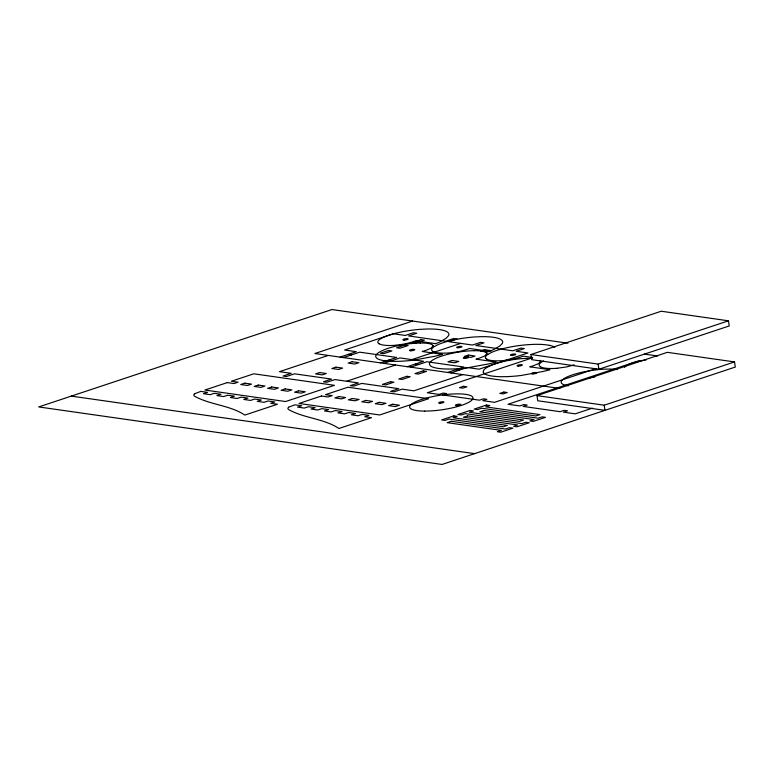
<?xml version="1.0" encoding="UTF-8"?>
<svg xmlns="http://www.w3.org/2000/svg" width="774" height="774" viewBox="0 0 774 774"><rect width="100%" height="100%" fill="white"/><g stroke="black" fill="none" stroke-linecap="round" stroke-linejoin="round"><path stroke-width="1.16" d="M487.804 354.395L490.513 352.876A32.45 7.411 -8.4 0 1 503.274 348.561L509.079 347.255A36.107 8.243 -8.4 0 1 527.636 344.691L533.983 344.362A39.9 9.114 -8.4 0 1 549.356 345.33M543.532 360.926L541.577 362.068A28.957 6.608 -8.4 0 0 539.362 365.821L540.397 366.818M574.182 364.854L566.684 366.905L557.357 368.231M412.619 321.046L314.873 353.515L559.863 388.451M328.321 355.43L279.443 371.665L291.208 373.339L283.061 376.048L286.419 376.522L294.565 373.823L331.543 379.096L323.397 381.795L326.754 382.279L334.9 379.57L358.43 382.927L350.283 385.636L353.641 386.11L361.787 383.401L398.765 388.674L390.618 391.383L393.976 391.867L402.122 389.158L413.887 390.831L462.765 374.597M340.076 357.104L356.369 351.696L344.604 350.012L393.482 333.778L405.247 335.461L413.393 332.752L416.751 333.236L408.614 335.935L445.582 341.208L453.728 338.509L457.086 338.983L448.939 341.692L472.469 345.049L480.615 342.34L483.982 342.824L475.836 345.523L512.804 350.796L520.95 348.097L524.317 348.571L516.171 351.28L527.936 352.954L479.058 369.188L467.293 367.515L451 372.923M343.443 357.588L359.736 352.17L396.704 357.443L380.411 362.861M383.778 363.335L400.071 357.927L423.601 361.284L407.308 366.692M346.665 381.243L395.543 365.018M411.836 359.6L460.704 343.366M410.665 367.176L426.958 361.758L463.936 367.031L447.643 372.439M530.916 354.521L661.248 311.225L728.469 320.813L729.234 325.951L598.892 369.246L531.67 359.658L530.916 354.521L598.138 364.099L728.469 320.813M532.522 357.82L427.335 392.757L439.1 394.43L443.173 393.076L446.53 393.56L442.457 394.904L479.435 400.177L483.508 398.833L486.865 399.307L482.792 400.661L494.557 402.335L596.309 368.54M536.982 395.62L604.204 405.208L604.968 410.346L537.736 400.758L536.982 395.62L667.314 352.334L734.545 361.922L735.3 367.06L442.051 464.458L38.7 406.94L331.949 309.542L567.99 343.201M592.381 408.15L575.227 413.838L563.462 412.165L567.536 410.81L564.178 410.336L560.105 411.691L523.127 406.418L527.2 405.063L523.843 404.579L519.77 405.934L508.005 404.26L638.337 360.965L640.698 361.303M604.204 405.208L734.545 361.922M396.017 345.223L405.344 343.898L412.842 341.847A26.364 6.018 -8.4 0 0 415.59 340.802L435.752 343.675A60.498 13.816 -8.4 0 0 440.58 341.528L446.095 338.267L448.562 335.674A39.668 9.056 -8.4 0 0 448.91 334.3L448.843 333.875A42.241 9.646 -8.4 0 0 443.744 330.459L441.809 329.995A39.9 9.114 -8.4 0 0 426.426 329.027L420.079 329.347A36.107 8.243 -8.4 0 0 401.522 331.92L395.708 333.226A32.45 7.411 -8.4 0 0 382.956 337.541L380.237 339.06A28.957 6.608 -8.4 0 0 378.031 342.814L379.067 343.801M503.574 360.558L512.91 359.242L520.409 357.191A26.364 6.018 -8.4 0 0 523.147 356.137L532.638 357.491M420.282 342.998L415.706 343.182A28.957 6.608 -8.4 0 0 400.748 345.127L395.446 346.268A32.45 7.411 -8.4 0 0 382.366 350.545L379.173 352.228A36.107 8.243 -8.4 0 0 375.777 356.949L376.919 358.352A39.9 9.114 -8.4 0 0 387.145 361.023L389.883 361.235A42.241 9.646 -8.4 0 0 406.311 360.887L408.121 360.732A39.668 9.056 -8.4 0 0 413.751 360.113L435.259 356.175A60.498 13.816 -8.4 0 0 442.38 354.357L422.207 351.483A26.364 6.018 -8.4 0 0 425.526 350.516L431.166 348.203L433.014 345.814M474.056 350.661L469.479 350.854A28.957 6.608 -8.4 0 0 454.532 352.799L449.22 353.941A32.45 7.411 -8.4 0 0 436.139 358.207L432.947 359.891A36.107 8.243 -8.4 0 0 429.551 364.622L430.692 366.015A39.9 9.114 -8.4 0 0 440.928 368.695L443.657 368.898A42.241 9.646 -8.4 0 0 460.095 368.55L461.894 368.395A39.668 9.056 -8.4 0 0 467.535 367.785L489.033 363.848A60.498 13.816 -8.4 0 0 496.153 362.029L475.991 359.155A26.364 6.018 -8.4 0 0 479.299 358.188L484.95 355.876L486.798 353.486M527.839 358.333L523.263 358.526A28.957 6.608 -8.4 0 0 508.315 360.471L503.003 361.613A32.45 7.411 -8.4 0 0 489.923 365.879L486.73 367.563A36.107 8.243 -8.4 0 0 483.334 372.284M494.692 376.367L497.44 376.57A42.241 9.646 -8.4 0 0 513.878 376.222L515.678 376.067A39.668 9.056 -8.4 0 0 521.308 375.448L542.816 371.52A60.498 13.816 -8.4 0 0 549.937 369.701L529.764 366.818A26.364 6.018 -8.4 0 0 533.083 365.86L538.723 363.538L540.581 361.148M644.336 354.086L657.619 355.982M348.223 354.395L351.589 354.879M388.558 360.152L391.925 360.636M415.454 363.983L418.811 364.467M455.789 369.74L459.146 370.214M71.285 396.114L474.626 453.641M549.366 345.33L551.311 345.794A42.241 9.646 -8.4 0 1 554.842 347.303M486.623 359.146L485.588 358.159M432.84 351.473L431.805 350.487A28.957 6.608 -8.4 0 1 434.03 346.723L436.729 345.214A32.45 7.411 -8.4 0 1 449.491 340.899L455.306 339.593A36.107 8.243 -8.4 0 1 473.852 337.019L480.209 336.69A39.9 9.114 -8.4 0 1 495.573 337.667L497.527 338.132A42.241 9.646 -8.4 0 1 502.626 341.547L502.694 341.973A39.668 9.056 -8.4 0 1 502.345 343.337L499.878 345.939L494.363 349.2A60.498 13.816 -8.4 0 1 489.536 351.348L469.373 348.474A26.364 6.018 -8.4 0 1 466.625 349.519L459.127 351.57L449.8 352.896A24.042 5.495 -8.4 0 1 433.024 351.435M483.324 372.294L484.476 373.687A39.9 9.114 -8.4 0 0 494.702 376.367M598.138 364.099L598.892 369.246M485.588 358.159A28.957 6.608 -8.4 0 1 487.813 354.395M503.535 360.597A24.042 5.495 -8.4 0 1 486.807 359.107M527.752 358.391A24.042 5.495 -8.4 0 1 532.396 358.459M540.146 360.326A24.042 5.495 -8.4 0 1 540.726 361.129M473.969 350.719A24.042 5.495 -8.4 0 1 486.952 353.457M557.319 368.269A24.042 5.495 -8.4 0 1 540.581 366.779M420.195 343.046A24.042 5.495 -8.4 0 1 433.169 345.794M395.978 345.262A24.042 5.495 -8.4 0 1 379.25 343.772M624.647 367.379A21.343 4.876 -8.4 0 1 646.184 359.92M568.387 385.8A32.015 7.314 -8.4 0 1 572.654 374.8A32.015 7.314 -8.4 0 1 617.265 369.566M590.204 378.118A2.67 0.61 -8.4 0 1 591.781 377.257A2.67 0.61 -8.4 0 1 594.858 377.006M194.497 393.782L193.713 394.875L194.235 396.017C209.948 404.957 229.588 405.005 244.845 415.067L277.421 404.251L270.707 403.283L274.78 401.938L268.056 400.98L263.982 402.325L257.258 401.367L261.331 400.013L254.607 399.055L250.534 400.41L243.81 399.452L247.883 398.097L241.159 397.139L237.086 398.494L230.371 397.536L234.445 396.182L227.72 395.224L223.647 396.578L216.923 395.62L220.996 394.266L214.272 393.308L210.199 394.663L203.475 393.705L207.548 392.35L200.824 391.392L194.497 393.782M288.605 407.201L287.822 408.295L288.354 409.436C304.066 418.376 323.706 418.434 338.954 428.486L371.539 417.67L364.815 416.712L368.888 415.357L362.164 414.4L358.091 415.754L351.377 414.787L355.44 413.442L348.726 412.484L344.653 413.829L337.928 412.871L342.002 411.516L335.277 410.559L331.204 411.913L324.48 410.955L328.553 409.601L321.829 408.643L317.756 409.997L311.042 409.04L315.115 407.685L308.391 406.727L304.317 408.082L297.593 407.124L301.667 405.769L294.942 404.812L288.605 407.201M227.304 382.598L204.897 390.038L285.567 401.542L334.445 385.307L253.775 373.803L231.378 381.243L238.102 382.201L234.029 383.556L227.304 382.598M244.816 383.159L240.743 384.514L247.467 385.471L251.54 384.117L244.816 383.159M258.264 385.075L254.191 386.429L260.915 387.387L264.989 386.033L258.264 385.075M271.713 386.99L267.64 388.345L274.364 389.303L278.437 387.958L271.713 386.99M319.623 372.555L315.55 373.91L322.274 374.868L326.347 373.513L319.623 372.555M335.916 367.147L331.843 368.501L338.567 369.459L342.64 368.105L335.916 367.147M352.209 361.739L348.136 363.083L354.86 364.051L358.933 362.696L352.209 361.739M388.509 350.477L380.363 353.186L383.72 353.66L391.867 350.951L388.509 350.477M404.802 345.069L396.656 347.768L400.013 348.252L408.159 345.543L404.802 345.069M421.095 339.651L412.948 342.36L416.306 342.834L424.452 340.134L421.095 339.651M285.151 388.916L281.078 390.26L287.802 391.228L291.875 389.873L285.151 388.916M298.6 390.831L294.526 392.186L301.25 393.144L305.324 391.789L298.6 390.831M321.413 396.017L299.016 403.457L379.686 414.961L428.564 398.726L347.894 387.223L325.486 394.663L332.21 395.62L328.137 396.975L321.413 396.017M338.935 396.578L334.861 397.933L341.586 398.891L345.659 397.536L338.935 396.578M452.016 360.5L447.943 361.855L454.667 362.812L458.74 361.458L452.016 360.5M468.309 355.092L464.236 356.437L470.96 357.394L475.033 356.05L468.309 355.092M484.601 349.674L480.528 351.028L487.243 351.986L491.316 350.632L484.601 349.674M390.56 381.708L382.414 384.417L385.781 384.891L393.927 382.182L390.56 381.708M406.853 376.299L398.707 378.999L402.074 379.483L410.22 376.774L406.853 376.299M423.146 370.881L414.999 373.59L418.366 374.074L426.513 371.365L423.146 370.881M352.383 398.504L348.31 399.848L355.034 400.806L359.107 399.461L352.383 398.504M365.821 400.419L361.748 401.774L368.472 402.732L372.546 401.377L365.821 400.419M379.27 402.335L375.197 403.689L381.921 404.647L385.994 403.293L379.27 402.335M392.718 404.251L388.645 405.605L395.359 406.563L399.432 405.208L392.718 404.251M463.539 386.313L459.466 387.668L462.823 388.142L466.896 386.797L463.539 386.313M503.874 392.07L499.801 393.415L503.158 393.898L507.231 392.544L503.874 392.07M453.825 415.87L441.615 419.924L444.973 420.408L449.046 419.053L503.274 426.784L507.347 425.429L453.119 417.699L457.192 416.344L453.825 415.87M470.118 410.452L457.898 414.516L461.265 414.99L465.338 413.645L519.567 421.375L523.64 420.021L469.412 412.29L473.485 410.936L470.118 410.452M486.411 405.044L474.191 409.107L477.558 409.581L481.631 408.227L535.86 415.967L539.933 414.612L485.704 406.872L489.778 405.528L486.411 405.044M451.242 421.298L447.169 422.652L501.397 430.383L497.324 431.737L500.691 432.221L512.91 428.157L509.544 427.683L505.47 429.028L451.242 421.298M467.535 415.89L463.462 417.244L517.69 424.974L513.617 426.329L516.984 426.803L529.203 422.749L525.836 422.265L521.763 423.62L467.535 415.89M483.827 410.481L479.754 411.826L533.983 419.566L529.909 420.921L533.276 421.395L545.496 417.341L542.129 416.857L538.056 418.212L483.827 410.481M439.922 403.196A2.67 0.61 -8.4 0 0 443.937 402.122A2.67 0.61 -8.4 0 0 440.029 402.112A2.67 0.61 -8.4 0 0 439.922 403.196M456.728 405.595A2.67 0.61 -8.4 0 0 460.743 404.521A2.67 0.61 -8.4 0 0 456.834 404.512A2.67 0.61 -8.4 0 0 456.728 405.595M424.8 411.091A32.015 7.314 -8.4 0 0 472.972 398.223A32.015 7.314 -8.4 0 0 426.116 398.117A32.015 7.314 -8.4 0 0 424.8 411.091M511.691 355.421A2.67 0.61 -8.4 0 0 515.707 354.347A2.67 0.61 -8.4 0 0 511.798 354.337A2.67 0.61 -8.4 0 0 511.691 355.421M518.309 366.102A2.67 0.61 -8.4 0 0 522.324 365.028A2.67 0.61 -8.4 0 0 518.416 365.018A2.67 0.61 -8.4 0 0 518.309 366.102M464.526 358.43A2.67 0.61 -8.4 0 0 468.541 357.365A2.67 0.61 -8.4 0 0 464.642 357.356A2.67 0.61 -8.4 0 0 464.526 358.43M457.908 347.749A2.67 0.61 -8.4 0 0 461.923 346.675A2.67 0.61 -8.4 0 0 458.024 346.675A2.67 0.61 -8.4 0 0 457.908 347.749M410.752 350.767A2.67 0.61 -8.4 0 0 414.767 349.693A2.67 0.61 -8.4 0 0 410.859 349.684A2.67 0.61 -8.4 0 0 410.752 350.767M404.134 340.086A2.67 0.61 -8.4 0 0 408.15 339.012A2.67 0.61 -8.4 0 0 404.241 339.002A2.67 0.61 -8.4 0 0 404.134 340.086M532.889 373.91A2.67 0.61 -8.4 0 0 536.904 372.836A2.67 0.61 -8.4 0 0 532.996 372.836A2.67 0.61 -8.4 0 0 532.889 373.91"/></g></svg>
